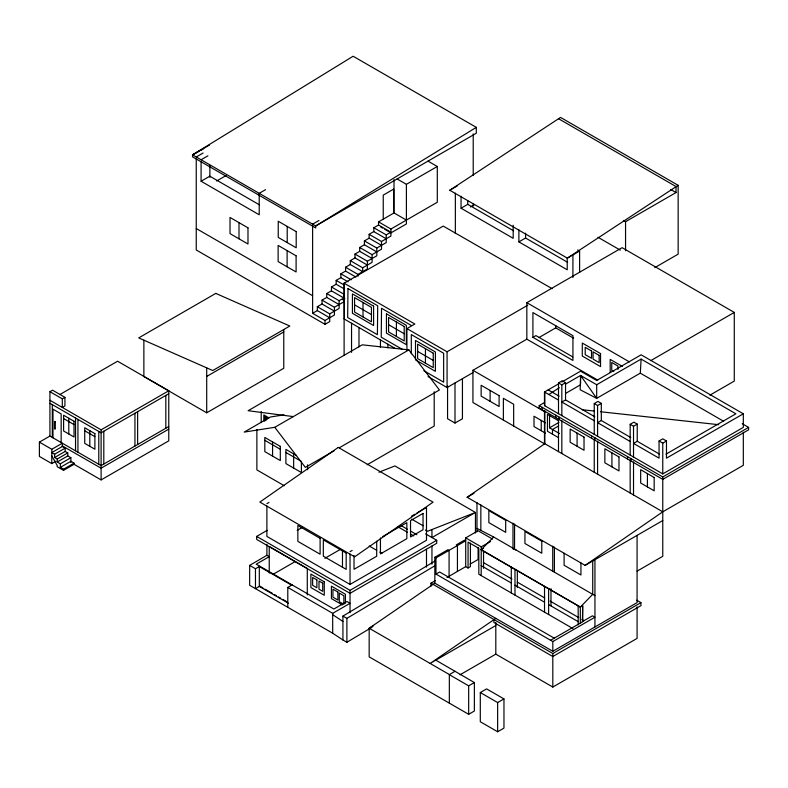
<?xml version="1.0" encoding="UTF-8"?>
<svg xmlns="http://www.w3.org/2000/svg" width="788" height="788" viewBox="0 0 788 788"><rect width="100%" height="100%" fill="white"/><g stroke="black" fill="none" stroke-linecap="round" stroke-linejoin="round"><path stroke-width="1.18" d="M514.544 549.088L514.564 524.04M641.127 359.092L596.683 384.751L580.579 375.452L580.155 389.755L596.683 398.344L640.299 373.157L641.127 359.092L735.894 413.798L665.949 454.184M483.536 548.33L481.182 549.689L493.633 536.983L594.94 595.62M580.323 623.101L580.323 607.075L592.724 594.339L592.724 560.82M548.852 394.532L559.332 387.716M662.767 520.543L585.12 565.38L467.146 497.267L544.803 443.703L544.803 410.666M585.12 565.38L662.767 511.816L743.32 465.314L743.32 432.277M449.081 576.245L449.081 550.349L447.958 549.699L434.838 557.274L434.838 583.169L369.168 628.243L369.168 656.857L468.673 714.312L474.366 711.022L474.366 682.546L435.833 660.157M495.81 618.373L430.13 663.447L495.81 625.524M579.613 272.51L579.613 251.047L567.34 258.129L449.771 190.253L560.554 117.422L678.153 185.318L678.153 254.14L654.779 267.644M567.34 258.129L678.153 185.318M198.98 151.286L192.538 154.832L353.132 56.243L476.307 127.361L476.307 133.231L315.712 225.949L192.538 154.832L192.538 156.842L315.712 227.949L315.712 225.949L476.307 127.361M372.025 627.248L346.887 642.279L342.928 639.984L342.928 616.088L435.094 560.967M346.887 642.279L346.887 618.383L434.877 565.764M266.896 544.311L266.896 555.304L249.658 565.39L249.658 585.287L332.684 633.217L342.928 639.984M192.538 154.832L209.559 145.012M196.251 156.979L203.097 153.03M201.088 159.767L207.933 155.817M201.088 161.776L201.088 181.23L209.815 176.197L259.488 204.87M216.621 180.994L226.087 175.537M265.556 189.672L259.213 193.326L259.213 214.789L201.088 181.23M318.953 220.502L312.619 224.156L312.619 313.309L325.011 320.46L334.427 315.023L334.427 307.29L322.036 300.139L322.036 304.001L334.427 311.161M397.113 178.955L406.401 184.323L437.291 166.485L437.291 202.26L390.927 229.022L378.536 221.871L378.536 225.023L390.927 232.174L386.219 234.893L373.827 227.742L373.827 231.603L386.219 238.754M49.93 391.695L52.54 390.188L64.931 397.349L64.931 405.928L62.321 407.435L62.321 398.846L49.93 391.695L49.93 436.05L101.11 465.6L168.77 426.535M59.878 394.532L117.589 361.219L168.77 390.769L168.77 440.847L101.11 479.912L74.052 464.29L63.523 470.367L57.12 466.673L57.248 465.59L51.791 455.858M62.321 398.846L64.931 397.349M378.536 221.871L394.01 212.937L406.401 220.088M373.827 227.742L378.536 225.023M381.51 245.334L369.119 238.183L369.119 234.322L373.827 231.603M449.771 190.253L457.267 185.929M376.802 251.924L364.411 244.763L364.411 240.901L369.119 238.183M372.094 258.503L359.702 251.342L359.702 247.481L364.411 244.763M390.927 232.893L406.401 223.959L406.401 184.323M367.385 265.083L354.994 257.932L354.994 254.061L359.702 251.342M369.119 234.322L381.51 241.473L390.927 236.036L390.927 229.022M350.286 260.651L362.677 267.802L362.677 271.663L350.286 264.512L350.286 260.651L354.994 257.932M56.007 461.167L51.791 463.6L39.4 456.439L39.4 442.137L49.93 436.05M364.411 240.901L376.802 248.053L386.219 242.615L386.219 234.893M355.9 277.051L345.577 271.092L345.577 267.231L350.286 264.512M359.702 247.481L372.094 254.642L381.51 249.205L381.51 241.473M348.099 281.848L340.869 277.671L340.869 273.81L345.577 271.092M354.994 254.061L367.385 261.222L376.802 255.785L376.802 248.053M461.049 196.291L461.049 208.209L467.747 204.348L513.49 230.766M344.425 289.029L336.161 284.261L336.161 280.39L340.869 277.671M362.677 267.802L372.094 262.365L372.094 254.642M339.135 304.572L326.744 297.421L326.744 293.56L339.135 300.711L343.844 297.992L331.452 290.841L331.452 286.98L336.161 284.261M470.387 206.968L474.563 204.565M39.4 442.137L51.791 449.288L62.321 443.211L62.321 446.491L51.791 452.568L54.638 454.213L65.177 448.136L65.177 451.425L54.638 457.503L54.638 454.213M345.577 267.231L357.969 274.382L367.385 268.944L367.385 261.222M326.744 293.56L331.452 290.841M322.036 300.139L326.744 297.421M49.93 400.284L101.11 429.824L168.77 390.769M329.719 317.741L317.328 310.59L317.328 306.719L322.036 304.001M168.77 393.724L101.11 432.789L49.93 403.239M57.248 459.01L67.778 452.923L67.778 455.927L57.248 462.014L57.248 459.01L54.638 457.503M312.619 313.309L317.328 310.59M206.702 376.447L283.779 331.955M342.78 299.755L344.898 298.534M57.248 462.014L60.341 463.797L70.871 457.72L70.871 462.448M334.427 307.29L343.844 301.853L343.844 294.131L331.452 286.98M60.341 463.797L60.341 467.373L70.871 461.295L74.052 463.127L74.052 464.29M317.328 306.719L329.719 313.88L339.135 308.443L339.135 300.711M60.341 467.373L63.523 469.215L74.052 463.127M196.251 158.979L196.251 249.993L325.011 324.321L329.719 321.603L329.719 313.88M168.77 429.125L101.11 468.19L62.321 445.909M143.869 340.18L143.869 376.526L206.702 412.794L283.779 368.291L283.779 329.502M518.888 229.771L518.888 241.886L525.576 238.025L567.606 262.296M406.923 350.069L406.923 328.606L414.852 324.026L344.11 283.188L344.218 319.022L344.218 283.247M623.436 220.473L625.554 221.694L676.025 192.558L676.025 186.549L558.436 118.653M284.035 414.852L270.363 417L244.211 432.1L274.785 427.303L408.864 349.892L439.428 389.981L339.401 447.732M597.718 380.092L526.837 339.175L526.837 302.681L622.126 247.668L734.278 312.412L734.278 381.096L709.919 395.152M406.923 328.606L447.072 351.783L527.733 305.222M544.488 443.802L472.928 402.491L472.928 370.291L526.837 339.175M334.082 450.805L305.35 467.392L274.785 427.303M532.915 337.333L572.935 360.441L572.935 335.688L532.915 312.57L532.915 337.333L535.889 335.609L572.748 356.895M428.051 376.575L447.072 387.558L472.997 372.596M539.022 337.52L555.717 327.887L573.615 338.219M266.896 503.65L269.013 502.419M367.159 464.762L434.198 426.052L434.198 391.715M425.638 533.919L436.719 540.282L436.719 543.287L350.039 593.325L256.671 539.416L256.671 536.411L267.24 530.314M447.564 385.972L447.564 418.753L455.001 423.048L462.438 418.753L462.438 378.683M297.194 530.363L302.365 527.379M558.495 413.69L558.495 382.929L562.208 380.781L565.548 382.712L565.548 399.89L594.822 416.783M561.765 382.022L580.579 371.168L596.683 380.466L641.127 354.807L743.32 413.798L743.32 427.391L662.767 473.893L544.478 405.603L544.478 392L558.633 383.825M558.495 382.929L561.834 384.859L565.548 382.712M565.705 384.032L580.579 375.452L596.683 398.344L596.683 384.751M249.658 565.39L255.47 568.749L259.804 566.247M742.217 423.708L748.6 427.391L748.6 429.824L662.767 479.38L539.189 408.026L539.189 405.603L544.498 402.54M565.705 393.34L580.579 384.761M565.548 399.89L561.834 402.028L594.241 420.733M273.387 574.156L295.116 561.608M650.632 360.707L734.278 312.412M549.551 414.803L549.551 427.815L558.879 422.427M324.883 558.308L340.406 549.344M594.241 434.326L594.241 403.564L597.954 401.427L601.303 403.358L601.303 420.526L630.735 437.517M558.692 425.914L552.477 429.499L552.477 434.08M594.241 403.564L597.58 405.495L601.303 403.358M287.797 607.302L287.797 587.415L292.131 584.913M350.039 551.649L352.167 550.428M411.631 516.091L414.823 514.259M416.941 513.027L426.495 507.511L426.495 540.282L350.039 584.42L266.896 536.411L266.896 506.073M382.554 536.667L406.844 522.651L406.844 538.677L380.446 553.915L380.446 537.889M467.146 497.267L474.021 493.298M601.303 420.526L597.58 422.673L630.173 441.487M630.173 455.08L630.173 424.318L633.887 422.171L637.236 424.102L637.236 441.27L659.576 454.174M630.173 424.318L633.522 426.249L637.236 424.102M256.671 536.411L350.039 590.32L436.719 540.282M287.797 587.415L332.684 613.33L350.039 603.312L346.907 601.5L333.885 609.016L256.228 564.178L269.24 556.663L266.896 555.304M446.983 577.466L465.708 566.651L465.708 537.889L478.099 530.738L492.589 539.1M637.236 441.27L633.522 443.417L659.054 458.163L659.054 440.984L662.767 438.847L666.481 440.984L666.481 458.163L743.32 413.798M434.838 557.274L435.971 557.924L465.708 540.755L464.585 540.105L456.301 544.882L457.434 545.532L457.434 571.428M481.182 575.585L481.241 546.852L490.609 541.445M435.971 557.924L435.971 574.088L439.615 571.99L554.23 638.162M659.054 440.984L662.767 443.132L666.481 440.984M430.977 586.173L430.977 583.169L435.222 580.717M470.072 564.129L478.099 559.5L478.099 547.729M465.708 566.651L468.062 568.01L470.416 566.651L470.416 543.109M373.404 625.8L369.168 628.243L449.337 674.528L449.337 703.152M539.189 405.603L662.767 476.947L748.6 427.391M455.04 671.238L449.337 674.676L468.673 685.836L474.366 682.546M637.078 571.152L662.767 556.318L662.767 476.947M460.034 674.794L495.81 654.139L552.812 687.057L637.078 638.408L637.078 606.849M481.182 549.827L580.323 607.075L582.677 605.716L582.677 621.742L550.585 640.27M582.677 605.716L582.43 621.594L592.468 615.802L594.94 617.231L552.812 641.55L435.971 574.088M480.296 692.544L486.61 688.899L503.965 698.917L503.965 728.102L497.642 731.756L480.296 721.739L480.296 692.544L497.642 702.561L503.965 698.917M434.838 583.169L552.812 651.282L637.078 602.633L637.078 535.377M430.977 583.169L552.812 653.508L640.94 602.633L640.94 605.637L552.812 656.512L493.879 622.49L493.879 619.486M344.11 283.188L443.23 226.087L552.152 288.684M201.127 150.094L203.274 148.912M378.929 472.219L394.896 465.944L475.45 512.446L475.45 533.033M408.864 349.892L362.253 344.819L248.131 410.706L293.323 416.596M582.243 409.74L594.428 411.07M600.525 411.74L718.705 424.693M516.101 549.994L512.978 548.94L512.978 523.124M476.976 528.393L493.633 536.983M670.736 189.494L676.025 192.558M598.003 237.277L620.255 250.121M428.002 161.116L437.291 166.485M577.712 249.954L579.613 251.047M461.049 208.209L513.185 238.311L513.185 225.201M518.888 241.886L567.222 269.791L567.222 257.676M526.837 302.681L629.464 361.928M640.299 373.157L723.67 421.294M622.343 366.41L610.178 359.387L610.178 372.409M380.604 226.924L382.673 228.116M384.731 229.308L389.902 232.293M613.813 371.572L611.744 370.38L611.744 362.48L617.94 366.056L617.94 369.444M548.192 389.863L559.116 396.167M340.869 273.81L351.192 279.77M544.478 392L558.495 400.097M336.161 280.39L344.425 285.167M411.257 325.424L381.53 308.266L381.225 337.185L402.461 349.448M386.455 313.851L406.352 325.336L406.352 344.661L386.455 333.166L386.455 313.772M472.928 370.291L544.872 411.829M558.495 420.743L547.463 414.38L547.463 431.263L558.495 437.635M354.561 304.838L371.453 314.589M388.592 324.705L404.205 333.728M545.355 422.801L534.008 416.251L534.008 426.554L545.355 433.104M417.63 351.399L433.242 360.411M549.551 427.815L559.5 433.558M196.251 228.53L312.619 295.707M415.493 359.86L435.39 371.345L435.39 351.95L415.493 340.465L415.493 358.648M395.349 348.542L344.11 318.953L344.11 355.378M423.826 370.705L443.644 382.15L443.644 353.251L411.306 334.575L411.306 353.842M662.767 511.816L544.478 443.516L544.478 410.479M636.704 600.18L640.94 602.633M268.905 417.857L263.822 414.921L263.822 420.762M267.95 418.546L264.729 416.685L264.729 421.216M264.729 417.571L267.142 418.96M264.729 418.497L266.344 419.433M264.729 419.177L266.344 420.103M465.708 537.889L481.241 546.852M411.602 519.095L423.126 525.754M483.399 562.553L511.983 579.062M517.283 582.115L544.813 598.013M550.113 601.077L578.707 617.585M581.879 619.417L583.997 620.639M296.544 455.572L285.896 449.416L285.896 463.59L301.39 472.524L301.39 461.423L285.896 452.479M425.431 530.058L427.549 531.279L475.45 512.446L431.952 537.564L431.952 529.546M264.817 440.315L280.311 449.259M481.182 565.646L511.294 583.021M514.988 585.159L544.528 602.209M548.625 604.573L578.175 621.643M400.915 525.507L407.307 529.201M410.509 531.043L416.901 534.737M397.713 526.67L407.307 532.205M410.509 534.047L413.71 535.899M572.906 628.538L478.828 574.225L478.828 548.33L468.062 542.114L468.062 568.01M284.33 485.763L256.878 469.914L256.878 429.44M369.227 545.995L376.654 550.28M379.836 552.112L381.953 553.343M63.601 418.576L74.013 424.594M84.73 430.78L94.895 436.651M342.957 603.795L339.293 601.677L339.293 593.108L343.873 595.758L343.873 604.327M342.416 604.957L331.413 598.604L331.413 586.154L345.42 594.241L345.42 603.293M62.321 446.491L65.177 448.136M65.177 451.425L67.778 452.923M67.778 455.927L70.871 457.72M291.639 585.198L259.311 566.533L259.311 586.42L288.516 603.283M342.928 616.088L346.887 618.383M262.936 587.937L259.804 586.134L255.47 588.636L255.47 568.749M265.024 589.148L272.323 593.364M274.411 594.566L276.489 595.767M278.578 596.969L280.666 598.181M282.754 599.382L286.921 601.786M481.241 549.719L580.323 607.075M332.684 614.689L342.928 621.456M662.767 443.132L662.767 473.893M647.411 473.588L647.411 486.895M633.522 426.249L633.522 457.01M633.522 461.886L633.522 494.933M630.883 458.537L630.883 460.97M630.173 459.828L630.173 493.002M627.534 456.607L627.534 459.04M625.554 221.694L625.554 250.751M611.921 452.844L611.921 466.87M597.58 405.495L597.58 436.266M597.58 441.142L597.58 474.179M594.94 437.783L594.94 440.216M594.94 559.707L594.94 626.952M594.241 439.074L594.241 472.248M591.601 435.853L591.601 438.286M580.943 562.977L580.943 574.994L564.1 565.272L564.1 553.255M580.579 375.699L580.579 383.628M578.175 605.834L578.175 624.953M577.082 433.095L577.082 446.254M572.915 254.908L572.915 277.573M561.834 384.859L561.834 415.621M561.834 420.506L561.834 453.543M559.194 417.147L559.194 419.58M558.495 418.438L558.495 451.613M555.845 415.217L555.845 417.65M555.717 325.513L555.717 327.887M554.407 547.059L554.407 572.167M552.733 546.094L552.733 571.192M552.812 641.55L552.812 651.282M552.812 653.508L552.812 687.057M550.979 588.636L550.979 605.805M548.625 588.764L548.625 614.522M544.803 392.197L544.803 405.79M544.528 586.4L544.528 612.158M542.164 407.317L542.164 409.74M541.228 420.418L541.228 430.721M525.576 233.179L525.576 238.025M517.342 570.443L517.342 587.612M514.988 569.35L514.988 595.107M513.658 426.003L513.658 404.254L503.374 398.314L503.374 420.063M511.294 567.212L511.294 592.97M497.642 702.561L497.642 731.756M495.81 622.412L495.81 654.139M490.126 390.454L490.126 401.328M483.536 550.684L483.536 568.345M480.847 504.803L480.847 530.393M476.976 502.636L476.976 531.811M473.214 133.891L473.214 175.497M473.214 203.639L473.214 206.092M468.673 685.836L468.673 714.312M467.747 200.773L467.747 204.348M455.356 193.149L455.356 233.534M455.001 382.978L455.001 423.048M447.072 351.783L447.072 387.558M431.952 546.035L431.952 564.198M426.495 549.246L426.495 567.133M425.441 348.68L425.441 363.13M396.403 321.987L396.403 336.446M394.01 179.556L394.01 212.937M393.655 213.144L393.655 189.1L383.244 195.119L383.244 219.153M387.883 344.228L387.883 347.872M380.446 339.933L380.446 347.222M376.694 541.208L376.694 556.23L354.029 569.31L354.029 555.451M363.012 302.494L363.012 316.943M358.983 327.453L358.983 346.878M357.969 274.382L357.969 276.312M351.546 323.247L351.546 352.384M350.039 554.082L350.039 584.42M350.039 590.32L350.039 593.325M350.039 593.531L350.039 612.67M342.475 550.546L342.475 567.38M332.684 613.33L332.684 633.217M325.011 320.46L325.011 324.321M307.556 464.831L307.556 469.737M307.29 594.91L307.29 568.463L269.24 546.498L269.24 573.043M293.648 453.888L293.648 468.052M287.216 226.432L287.216 242.596M287.118 250.614L287.118 266.777M272.569 441.92L272.569 456.232M261.212 411.563L261.212 422.595M239 222.64L239 238.813M209.884 165.421L209.884 177.349M206.702 367.868L206.702 412.794M165.825 395.428L165.825 428.239M137.624 411.7L137.624 444.521M134.945 413.257L134.945 446.067M103.799 431.233L103.799 464.043M101.11 429.824L101.11 479.912M98.776 431.44L98.776 464.25M89.812 430.701L89.812 446.294M77.933 419.403L77.933 452.223M75.54 418.024L75.54 450.834M68.802 418.251L68.802 433.991M63.523 469.215L63.523 470.367M61.159 442.531L61.159 413.917L52.983 409.189L52.983 437.813M52.313 404.608L52.313 437.429M51.791 449.288L51.791 463.6M347.981 288.595L347.675 317.515L377.403 334.683L377.708 305.764L347.981 288.595M338.269 447.417L259.853 502.084L354.649 556.811L433.065 502.143L338.269 447.417M215.784 293.402L138.708 337.904L212.75 370.537L289.826 326.035L215.784 293.402M423.038 513.421L410.528 520.641L410.528 536.953L423.038 529.733L423.038 513.421M600.545 353.576L582.293 343.046L582.293 356.068L600.545 366.597L600.545 353.576M591.532 350.985L585.208 347.331L585.208 354.63L591.532 358.284L591.532 350.985M599.126 355.349L593.049 351.852L593.098 359.141L599.166 362.647L599.126 355.349M296.199 231.623L278.233 221.241L278.233 237.415L296.199 247.787L296.199 231.623M247.984 227.831L230.017 217.449L230.017 233.622L247.984 243.994L247.984 227.831M296.101 255.804L278.134 245.423L278.134 261.596L296.101 271.968L296.101 255.804M373.601 306.128L352.423 293.904L352.423 313.299L373.601 325.523L373.601 306.128M371.453 307.369L354.561 297.618L354.561 312.068L371.453 321.819L371.453 307.369M404.205 326.498L388.592 317.485L388.592 331.935L404.205 340.948L404.205 326.498M618.984 456.922L604.859 448.766L604.859 462.792L618.984 470.948L618.984 456.922M654.168 477.489L640.664 469.687L640.664 482.995L654.168 490.796L654.168 477.489M584.026 437.104L570.148 429.086L570.148 442.255L584.026 450.263L584.026 437.104M433.242 353.182L417.63 344.169L417.63 358.619L433.242 367.641L433.242 353.182M499.109 395.645L481.143 385.263L481.143 396.137L499.109 406.519L499.109 395.645M505.689 520.326L488.846 510.604L488.846 522.621L505.689 532.343L505.689 520.326M541.789 541.208L524.946 531.486L524.946 543.503L541.789 553.235L541.789 541.208M280.311 446.392L264.817 437.448L264.817 451.623L280.311 460.566L280.311 446.392M346.178 553.048L323.326 539.849L323.326 556.161L346.178 569.36L346.178 553.048M320.115 538.332L297.854 525.478L297.854 541.366L320.115 554.21L320.115 538.332M74.013 421.255L63.601 415.246L63.601 430.987L74.013 436.995L74.013 421.255M94.895 433.636L84.73 427.766L84.73 443.368L94.895 449.229L94.895 433.636M55.17 421.757L54.549 421.393L54.549 428.839L55.17 429.194L55.17 421.757M324.262 581.81L310.886 574.078L310.886 587.533L324.262 595.255L324.262 581.81M322.716 583.159L319.002 581.012L319.002 589.168L322.716 591.315L322.716 583.159M316.865 579.879L312.649 577.446L312.649 585.326L316.865 587.759L316.865 579.879M337.885 592.034L332.93 589.168L332.93 597.186L337.885 600.042L337.885 592.034"/></g></svg>
